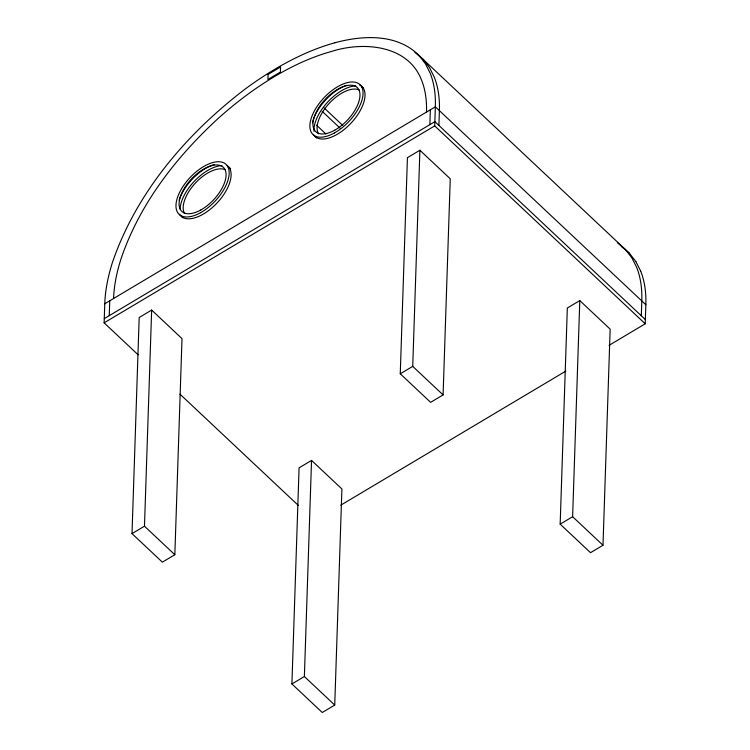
<?xml version="1.0" encoding="UTF-8"?>
<svg xmlns="http://www.w3.org/2000/svg" width="750" height="750" viewBox="0 0 750 750"><rect width="100%" height="100%" fill="white"/><g stroke="black" fill="none" stroke-linecap="round" stroke-linejoin="round"><path stroke-width="1.12" d="M138.216 354.891L104.128 322.838L104.775 303.591A199.659 100.2 -46.8 0 1 112.444 262.397C136.378 192.534 186.412 134.016 244.434 89.597A219.628 110.222 -46.8 0 1 335.091 42.713M109.266 315.656L109.753 300.787M132.009 533.616L139.181 317.503L151.65 310.069L182.006 338.616L174.834 554.728L162.375 562.163L132.009 533.616L144.478 526.191L151.65 310.069M291.909 683.953L299.081 467.841L311.541 460.416L341.906 488.962L334.734 705.075L322.275 712.5L291.909 683.953L304.378 676.528L311.541 460.416M400.266 373.791L407.428 157.678L419.897 150.253L450.253 178.8L443.091 394.913L430.622 402.338L400.266 373.791L412.725 366.366L419.897 150.253M429.862 124.641L430.359 109.781M609.038 345.356L645.206 323.803L434.709 125.888L435.366 106.8L104.747 303.778M438.9 125.456L439.397 110.625A199.65 100.2 -46.8 0 0 434.25 77.044L429.441 67.528L423 59.222L414.919 52.331M560.166 524.138L567.328 308.025L579.797 300.591L610.153 329.137L602.991 545.25L590.522 552.684L560.166 524.138L572.625 516.703L579.797 300.591M641.306 315.769L641.803 300.928A199.65 100.2 -46.8 0 0 636.675 267.375L631.875 257.859L625.425 249.553L617.344 242.662M645.206 323.803L645.853 304.706A199.65 100.2 -46.8 0 0 640.706 271.163M104.25 318.637L434.878 121.659L645.356 319.575M104.128 322.838L434.709 125.888M340.753 505.191L565.828 371.091M335.091 42.722C362.766 35.175 397.134 33.469 418.95 55.416L629.456 253.341L635.925 261.666M621.356 246.431L623.006 247.847M625.397 249.881L629.475 253.359M645.872 304.762L435.347 106.819A199.65 100.2 -46.8 0 0 430.2 73.238L425.4 63.722L418.95 55.416M324.037 107.831L342.787 125.466M322.162 111.319L340.059 128.147M316.519 125.156L325.884 133.969M412.725 366.366L443.091 394.913M572.625 516.703L602.991 545.25M179.981 394.153L298.434 505.528M144.478 526.191L174.834 554.728M304.378 676.528L334.734 705.075M635.887 261.628L640.725 271.181M182.719 217.697A34.275 17.203 -46.8 0 1 181.678 216.291M180.094 209.081A34.275 17.203 -46.8 0 1 194.691 180.881A34.275 17.203 -46.8 0 1 221.878 165.628M227.822 166.669A34.275 17.203 -46.8 0 1 230.672 168.769M184.594 213.6A30.281 15.197 -46.8 0 1 195.394 183.066A30.281 15.197 -46.8 0 1 225.356 169.772M316.613 137.916A34.275 17.203 -46.8 0 1 315.581 136.519M314.025 131.269A34.275 17.203 -46.8 0 1 327.534 102.234A34.275 17.203 -46.8 0 1 355.781 85.856M361.716 86.897A34.275 17.203 -46.8 0 1 363.272 87.816M318.497 133.828A30.281 15.197 -46.8 0 1 329.297 103.284A30.281 15.197 -46.8 0 1 359.259 89.991M359.55 84.862A34.275 17.203 -46.8 0 1 351.216 122.925A34.275 17.203 -46.8 0 1 313.416 134.475M312.403 122.888A34.275 17.203 -46.8 0 1 346.462 85.322M227.203 165.553A34.275 17.203 -46.8 0 1 216.094 203.972A34.275 17.203 -46.8 0 1 179.512 214.247M179.156 200.203A34.275 17.203 -46.8 0 1 214.209 164.559M113.587 298.5A188.972 94.837 -46.8 0 1 120.806 259.519C138.938 205.266 174.909 158.625 216.422 120.037A207.703 104.241 -46.8 0 1 331.584 51.431C363.122 41.278 408.122 44.737 421.622 80.297A188.972 94.837 -46.8 0 1 426.497 112.078M268.106 74.391L267.938 79.481L280.406 72.056L280.575 66.966L268.106 74.391M200.597 212.681A34.275 17.203 -46.8 0 0 226.556 164.897A34.275 17.203 -46.8 0 0 180.581 190.5A34.275 17.203 -46.8 0 0 200.597 212.681M200.822 209.963A30.281 15.197 -46.8 0 0 223.763 167.747A30.281 15.197 -46.8 0 0 183.15 190.369A30.281 15.197 -46.8 0 0 200.822 209.963M334.491 132.909A34.275 17.203 -46.8 0 0 360.45 85.125A34.275 17.203 -46.8 0 0 314.484 110.728A34.275 17.203 -46.8 0 0 334.491 132.909M334.725 130.191A30.281 15.197 -46.8 0 0 357.656 87.975A30.281 15.197 -46.8 0 0 317.044 110.597A30.281 15.197 -46.8 0 0 334.725 130.191"/></g></svg>
